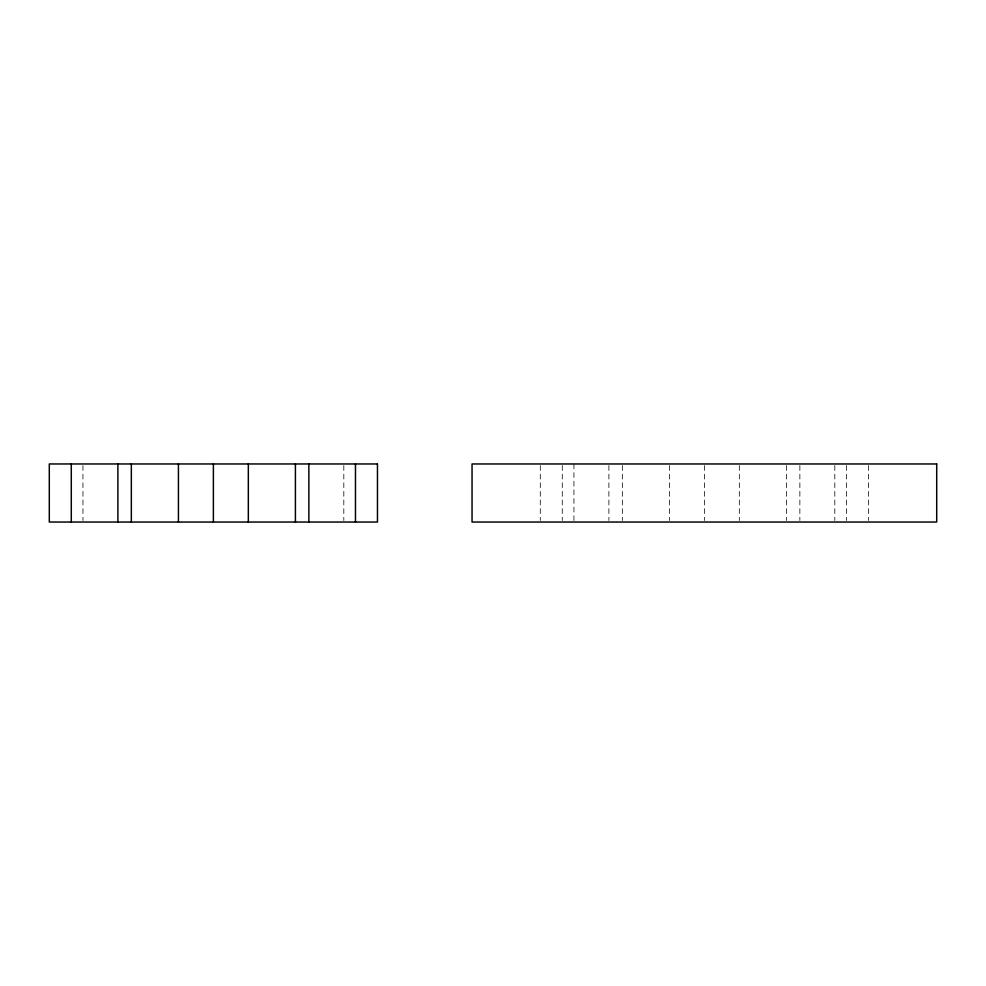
<?xml version="1.0" encoding="UTF-8"?>
<svg xmlns="http://www.w3.org/2000/svg" width="986" height="986" viewBox="0 0 986 986"><rect width="100%" height="100%" fill="white"/><g stroke="black" fill="none" stroke-linecap="round" stroke-linejoin="round"><path stroke-width="0.74" stroke-dasharray="4.93 3.7" d="M868.456 465.491L868.456 520.509M846.469 465.491L846.469 520.509M834.809 465.491L834.809 520.509M799.868 465.491L799.868 520.509M786.409 465.491L786.409 520.509M739.327 465.491L739.327 520.509M704.374 465.491L704.374 520.509M669.42 465.491L669.42 520.509M622.339 465.491L622.339 520.509M608.892 465.491L608.892 520.509M573.938 463.962L573.938 520.509M562.279 465.491L562.279 520.509M540.291 465.491L540.291 520.509M343.818 465.491L343.818 520.509M82.947 465.491L82.947 520.509"/><path stroke-width="1.48" d="M355.478 463.962L355.478 522.038M308.864 463.962L308.864 522.038M295.418 463.962L295.418 522.038M248.336 463.962L248.336 522.038M213.383 463.962L213.383 522.038M178.429 463.962L178.429 522.038M131.335 463.962L131.335 522.038M117.889 463.962L117.889 522.038M71.288 463.962L71.288 522.038M377.465 463.962L49.3 463.962L49.3 522.038L377.465 522.038L377.465 463.962M936.7 463.962L472.047 463.962L472.047 522.038L936.7 522.038L936.7 463.962"/></g></svg>
